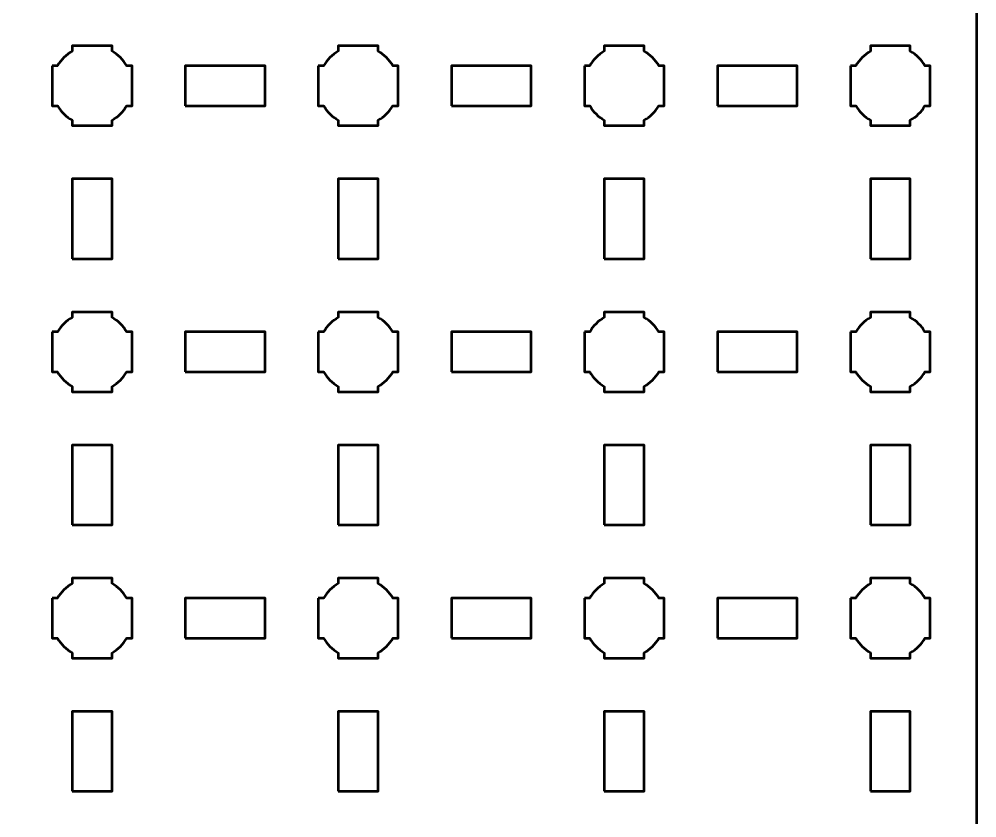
# Model space of a CAD drawing. Header units: centimetres. Extents: x -40.1 to 19.1, y -39.5 to 9.8.
# Drawn here: x 11.95 to 19.15, y -14.35 to -8.35 of the extents above; entities that cross this region are included whole.
import ezdxf

# ---------------------------------------------------------------- set-up
doc = ezdxf.new("R2010")
doc.units = ezdxf.units.CM
doc.header["$MEASUREMENT"] = 0
doc.layers.add('Layer 1', color=7, linetype='Continuous')

msp = doc.modelspace()

# ---------------------------------------------------------------- linework, layer by layer
at = {"layer": 'Layer 1', "lineweight": 53}
for points in [[(13.2, -9), (13.8, -9), (13.8, -8.7), (13.2, -8.7), (13.2, -9)], [(15.2, -9), (15.8, -9), (15.8, -8.7), (15.2, -8.7), (15.2, -9)], [(17.2, -9), (17.8, -9), (17.8, -8.7), (17.2, -8.7), (17.2, -9)], [(12.35, -10.15), (12.65, -10.15), (12.65, -9.55), (12.35, -9.55), (12.35, -10.15)], [(14.35, -10.15), (14.65, -10.15), (14.65, -9.55), (14.35, -9.55), (14.35, -10.15)], [(16.35, -10.15), (16.65, -10.15), (16.65, -9.55), (16.35, -9.55), (16.35, -10.15)], [(18.35, -10.15), (18.65, -10.15), (18.65, -9.55), (18.35, -9.55), (18.35, -10.15)], [(13.2, -11), (13.8, -11), (13.8, -10.7), (13.2, -10.7), (13.2, -11)], [(15.2, -11), (15.8, -11), (15.8, -10.7), (15.2, -10.7), (15.2, -11)], [(17.2, -11), (17.8, -11), (17.8, -10.7), (17.2, -10.7), (17.2, -11)], [(12.35, -12.15), (12.65, -12.15), (12.65, -11.55), (12.35, -11.55), (12.35, -12.15)], [(14.35, -12.15), (14.65, -12.15), (14.65, -11.55), (14.35, -11.55), (14.35, -12.15)], [(16.35, -12.15), (16.65, -12.15), (16.65, -11.55), (16.35, -11.55), (16.35, -12.15)], [(18.35, -12.15), (18.65, -12.15), (18.65, -11.55), (18.35, -11.55), (18.35, -12.15)], [(13.2, -13), (13.8, -13), (13.8, -12.7), (13.2, -12.7), (13.2, -13)], [(15.2, -13), (15.8, -13), (15.8, -12.7), (15.2, -12.7), (15.2, -13)], [(17.2, -13), (17.8, -13), (17.8, -12.7), (17.2, -12.7), (17.2, -13)], [(12.35, -14.15), (12.65, -14.15), (12.65, -13.55), (12.35, -13.55), (12.35, -14.15)], [(14.35, -14.15), (14.65, -14.15), (14.65, -13.55), (14.35, -13.55), (14.35, -14.15)], [(16.35, -14.15), (16.65, -14.15), (16.65, -13.55), (16.35, -13.55), (16.35, -14.15)], [(18.35, -14.15), (18.65, -14.15), (18.65, -13.55), (18.35, -13.55), (18.35, -14.15)]]:
    msp.add_lwpolyline(points, close=True, dxfattribs=at)
for points, knots in [([(-40.15, -39), (-40.15, -39), (-40.15, 9.3), (-40.15, 9.3), (-40.15, 9.3), (-40.15, 9.57609), (-39.92609, 9.8), (-39.65, 9.8), (-39.65, 9.8), (-39.65, 9.8), (18.65, 9.8), (18.65, 9.8), (18.65, 9.8), (18.92609, 9.8), (19.15, 9.57609), (19.15, 9.3), (19.15, 9.3), (19.15, 9.3), (19.15, -39), (19.15, -39), (19.15, -39), (19.15, -39.27609), (18.92609, -39.5), (18.65, -39.5), (18.65, -39.5), (18.65, -39.5), (-39.65, -39.5), (-39.65, -39.5), (-39.65, -39.5), (-39.92609, -39.5), (-40.15, -39.27609), (-40.15, -39)], [0, 0, 0, 0, 0.125, 0.125, 0.125, 0.125, 0.25, 0.25, 0.25, 0.25, 0.375, 0.375, 0.375, 0.375, 0.5, 0.5, 0.5, 0.5, 0.625, 0.625, 0.625, 0.625, 0.75, 0.75, 0.75, 0.75, 0.875, 0.875, 0.875, 0.875, 1, 1, 1, 1]), ([(12.2, -8.7), (12.2, -8.7), (12.24015, -8.7), (12.24015, -8.7), (12.24015, -8.7), (12.2665, -8.65447), (12.30447, -8.6165), (12.35, -8.59015), (12.35, -8.59015), (12.35, -8.59015), (12.35, -8.55), (12.35, -8.55), (12.35, -8.55), (12.35, -8.55), (12.5, -8.55), (12.5, -8.55), (12.5, -8.55), (12.5, -8.55), (12.65, -8.55), (12.65, -8.55), (12.65, -8.55), (12.65, -8.55), (12.65, -8.59015), (12.65, -8.59015), (12.65, -8.59015), (12.69553, -8.6165), (12.7335, -8.65447), (12.75985, -8.7), (12.75985, -8.7), (12.75985, -8.7), (12.8, -8.7), (12.8, -8.7), (12.8, -8.7), (12.8, -8.7), (12.8, -8.85), (12.8, -8.85), (12.8, -8.85), (12.8, -8.85), (12.8, -9), (12.8, -9), (12.8, -9), (12.8, -9), (12.75985, -9), (12.75985, -9), (12.75985, -9), (12.7335, -9.04553), (12.69553, -9.0835), (12.65, -9.10985), (12.65, -9.10985), (12.65, -9.10985), (12.65, -9.15), (12.65, -9.15), (12.65, -9.15), (12.65, -9.15), (12.5, -9.15), (12.5, -9.15), (12.5, -9.15), (12.5, -9.15), (12.35, -9.15), (12.35, -9.15), (12.35, -9.15), (12.35, -9.15), (12.35, -9.10985), (12.35, -9.10985), (12.35, -9.10985), (12.30447, -9.0835), (12.2665, -9.04553), (12.24015, -9), (12.24015, -9), (12.24015, -9), (12.2, -9), (12.2, -9), (12.2, -9), (12.2, -9), (12.2, -8.85), (12.2, -8.85), (12.2, -8.85), (12.2, -8.85), (12.2, -8.7), (12.2, -8.7)], [0, 0, 0, 0, 0.05, 0.05, 0.05, 0.05, 0.1, 0.1, 0.1, 0.1, 0.15, 0.15, 0.15, 0.15, 0.2, 0.2, 0.2, 0.2, 0.25, 0.25, 0.25, 0.25, 0.3, 0.3, 0.3, 0.3, 0.35, 0.35, 0.35, 0.35, 0.4, 0.4, 0.4, 0.4, 0.45, 0.45, 0.45, 0.45, 0.5, 0.5, 0.5, 0.5, 0.55, 0.55, 0.55, 0.55, 0.6, 0.6, 0.6, 0.6, 0.65, 0.65, 0.65, 0.65, 0.7, 0.7, 0.7, 0.7, 0.75, 0.75, 0.75, 0.75, 0.8, 0.8, 0.8, 0.8, 0.85, 0.85, 0.85, 0.85, 0.9, 0.9, 0.9, 0.9, 0.95, 0.95, 0.95, 0.95, 1, 1, 1, 1]), ([(14.2, -8.7), (14.2, -8.7), (14.24015, -8.7), (14.24015, -8.7), (14.24015, -8.7), (14.2665, -8.65447), (14.30447, -8.6165), (14.35, -8.59015), (14.35, -8.59015), (14.35, -8.59015), (14.35, -8.55), (14.35, -8.55), (14.35, -8.55), (14.35, -8.55), (14.5, -8.55), (14.5, -8.55), (14.5, -8.55), (14.5, -8.55), (14.65, -8.55), (14.65, -8.55), (14.65, -8.55), (14.65, -8.55), (14.65, -8.59015), (14.65, -8.59015), (14.65, -8.59015), (14.69553, -8.6165), (14.7335, -8.65447), (14.75985, -8.7), (14.75985, -8.7), (14.75985, -8.7), (14.8, -8.7), (14.8, -8.7), (14.8, -8.7), (14.8, -8.7), (14.8, -8.85), (14.8, -8.85), (14.8, -8.85), (14.8, -8.85), (14.8, -9), (14.8, -9), (14.8, -9), (14.8, -9), (14.75985, -9), (14.75985, -9), (14.75985, -9), (14.7335, -9.04553), (14.69553, -9.0835), (14.65, -9.10985), (14.65, -9.10985), (14.65, -9.10985), (14.65, -9.15), (14.65, -9.15), (14.65, -9.15), (14.65, -9.15), (14.5, -9.15), (14.5, -9.15), (14.5, -9.15), (14.5, -9.15), (14.35, -9.15), (14.35, -9.15), (14.35, -9.15), (14.35, -9.15), (14.35, -9.10985), (14.35, -9.10985), (14.35, -9.10985), (14.30447, -9.0835), (14.2665, -9.04553), (14.24015, -9), (14.24015, -9), (14.24015, -9), (14.2, -9), (14.2, -9), (14.2, -9), (14.2, -9), (14.2, -8.85), (14.2, -8.85), (14.2, -8.85), (14.2, -8.85), (14.2, -8.7), (14.2, -8.7)], [0, 0, 0, 0, 0.05, 0.05, 0.05, 0.05, 0.1, 0.1, 0.1, 0.1, 0.15, 0.15, 0.15, 0.15, 0.2, 0.2, 0.2, 0.2, 0.25, 0.25, 0.25, 0.25, 0.3, 0.3, 0.3, 0.3, 0.35, 0.35, 0.35, 0.35, 0.4, 0.4, 0.4, 0.4, 0.45, 0.45, 0.45, 0.45, 0.5, 0.5, 0.5, 0.5, 0.55, 0.55, 0.55, 0.55, 0.6, 0.6, 0.6, 0.6, 0.65, 0.65, 0.65, 0.65, 0.7, 0.7, 0.7, 0.7, 0.75, 0.75, 0.75, 0.75, 0.8, 0.8, 0.8, 0.8, 0.85, 0.85, 0.85, 0.85, 0.9, 0.9, 0.9, 0.9, 0.95, 0.95, 0.95, 0.95, 1, 1, 1, 1]), ([(16.2, -8.7), (16.2, -8.7), (16.24015, -8.7), (16.24015, -8.7), (16.24015, -8.7), (16.2665, -8.65447), (16.30447, -8.6165), (16.35, -8.59015), (16.35, -8.59015), (16.35, -8.59015), (16.35, -8.55), (16.35, -8.55), (16.35, -8.55), (16.35, -8.55), (16.5, -8.55), (16.5, -8.55), (16.5, -8.55), (16.5, -8.55), (16.65, -8.55), (16.65, -8.55), (16.65, -8.55), (16.65, -8.55), (16.65, -8.59015), (16.65, -8.59015), (16.65, -8.59015), (16.69553, -8.6165), (16.7335, -8.65447), (16.75985, -8.7), (16.75985, -8.7), (16.75985, -8.7), (16.8, -8.7), (16.8, -8.7), (16.8, -8.7), (16.8, -8.7), (16.8, -8.85), (16.8, -8.85), (16.8, -8.85), (16.8, -8.85), (16.8, -9), (16.8, -9), (16.8, -9), (16.8, -9), (16.75985, -9), (16.75985, -9), (16.75985, -9), (16.7335, -9.04553), (16.69553, -9.0835), (16.65, -9.10985), (16.65, -9.10985), (16.65, -9.10985), (16.65, -9.15), (16.65, -9.15), (16.65, -9.15), (16.65, -9.15), (16.5, -9.15), (16.5, -9.15), (16.5, -9.15), (16.5, -9.15), (16.35, -9.15), (16.35, -9.15), (16.35, -9.15), (16.35, -9.15), (16.35, -9.10985), (16.35, -9.10985), (16.35, -9.10985), (16.30447, -9.0835), (16.2665, -9.04553), (16.24015, -9), (16.24015, -9), (16.24015, -9), (16.2, -9), (16.2, -9), (16.2, -9), (16.2, -9), (16.2, -8.85), (16.2, -8.85), (16.2, -8.85), (16.2, -8.85), (16.2, -8.7), (16.2, -8.7)], [0, 0, 0, 0, 0.05, 0.05, 0.05, 0.05, 0.1, 0.1, 0.1, 0.1, 0.15, 0.15, 0.15, 0.15, 0.2, 0.2, 0.2, 0.2, 0.25, 0.25, 0.25, 0.25, 0.3, 0.3, 0.3, 0.3, 0.35, 0.35, 0.35, 0.35, 0.4, 0.4, 0.4, 0.4, 0.45, 0.45, 0.45, 0.45, 0.5, 0.5, 0.5, 0.5, 0.55, 0.55, 0.55, 0.55, 0.6, 0.6, 0.6, 0.6, 0.65, 0.65, 0.65, 0.65, 0.7, 0.7, 0.7, 0.7, 0.75, 0.75, 0.75, 0.75, 0.8, 0.8, 0.8, 0.8, 0.85, 0.85, 0.85, 0.85, 0.9, 0.9, 0.9, 0.9, 0.95, 0.95, 0.95, 0.95, 1, 1, 1, 1]), ([(18.2, -8.7), (18.2, -8.7), (18.24015, -8.7), (18.24015, -8.7), (18.24015, -8.7), (18.2665, -8.65447), (18.30447, -8.6165), (18.35, -8.59015), (18.35, -8.59015), (18.35, -8.59015), (18.35, -8.55), (18.35, -8.55), (18.35, -8.55), (18.35, -8.55), (18.5, -8.55), (18.5, -8.55), (18.5, -8.55), (18.5, -8.55), (18.65, -8.55), (18.65, -8.55), (18.65, -8.55), (18.65, -8.55), (18.65, -8.59015), (18.65, -8.59015), (18.65, -8.59015), (18.69553, -8.6165), (18.7335, -8.65447), (18.75985, -8.7), (18.75985, -8.7), (18.75985, -8.7), (18.8, -8.7), (18.8, -8.7), (18.8, -8.7), (18.8, -8.7), (18.8, -8.85), (18.8, -8.85), (18.8, -8.85), (18.8, -8.85), (18.8, -9), (18.8, -9), (18.8, -9), (18.8, -9), (18.75985, -9), (18.75985, -9), (18.75985, -9), (18.7335, -9.04553), (18.69553, -9.0835), (18.65, -9.10985), (18.65, -9.10985), (18.65, -9.10985), (18.65, -9.15), (18.65, -9.15), (18.65, -9.15), (18.65, -9.15), (18.5, -9.15), (18.5, -9.15), (18.5, -9.15), (18.5, -9.15), (18.35, -9.15), (18.35, -9.15), (18.35, -9.15), (18.35, -9.15), (18.35, -9.10985), (18.35, -9.10985), (18.35, -9.10985), (18.30447, -9.0835), (18.2665, -9.04553), (18.24015, -9), (18.24015, -9), (18.24015, -9), (18.2, -9), (18.2, -9), (18.2, -9), (18.2, -9), (18.2, -8.85), (18.2, -8.85), (18.2, -8.85), (18.2, -8.85), (18.2, -8.7), (18.2, -8.7)], [0, 0, 0, 0, 0.05, 0.05, 0.05, 0.05, 0.1, 0.1, 0.1, 0.1, 0.15, 0.15, 0.15, 0.15, 0.2, 0.2, 0.2, 0.2, 0.25, 0.25, 0.25, 0.25, 0.3, 0.3, 0.3, 0.3, 0.35, 0.35, 0.35, 0.35, 0.4, 0.4, 0.4, 0.4, 0.45, 0.45, 0.45, 0.45, 0.5, 0.5, 0.5, 0.5, 0.55, 0.55, 0.55, 0.55, 0.6, 0.6, 0.6, 0.6, 0.65, 0.65, 0.65, 0.65, 0.7, 0.7, 0.7, 0.7, 0.75, 0.75, 0.75, 0.75, 0.8, 0.8, 0.8, 0.8, 0.85, 0.85, 0.85, 0.85, 0.9, 0.9, 0.9, 0.9, 0.95, 0.95, 0.95, 0.95, 1, 1, 1, 1]), ([(12.2, -10.7), (12.2, -10.7), (12.24015, -10.7), (12.24015, -10.7), (12.24015, -10.7), (12.2665, -10.65447), (12.30447, -10.6165), (12.35, -10.59015), (12.35, -10.59015), (12.35, -10.59015), (12.35, -10.55), (12.35, -10.55), (12.35, -10.55), (12.35, -10.55), (12.5, -10.55), (12.5, -10.55), (12.5, -10.55), (12.5, -10.55), (12.65, -10.55), (12.65, -10.55), (12.65, -10.55), (12.65, -10.55), (12.65, -10.59015), (12.65, -10.59015), (12.65, -10.59015), (12.69553, -10.6165), (12.7335, -10.65447), (12.75985, -10.7), (12.75985, -10.7), (12.75985, -10.7), (12.8, -10.7), (12.8, -10.7), (12.8, -10.7), (12.8, -10.7), (12.8, -10.85), (12.8, -10.85), (12.8, -10.85), (12.8, -10.85), (12.8, -11), (12.8, -11), (12.8, -11), (12.8, -11), (12.75985, -11), (12.75985, -11), (12.75985, -11), (12.7335, -11.04553), (12.69553, -11.0835), (12.65, -11.10985), (12.65, -11.10985), (12.65, -11.10985), (12.65, -11.15), (12.65, -11.15), (12.65, -11.15), (12.65, -11.15), (12.5, -11.15), (12.5, -11.15), (12.5, -11.15), (12.5, -11.15), (12.35, -11.15), (12.35, -11.15), (12.35, -11.15), (12.35, -11.15), (12.35, -11.10985), (12.35, -11.10985), (12.35, -11.10985), (12.30447, -11.0835), (12.2665, -11.04553), (12.24015, -11), (12.24015, -11), (12.24015, -11), (12.2, -11), (12.2, -11), (12.2, -11), (12.2, -11), (12.2, -10.85), (12.2, -10.85), (12.2, -10.85), (12.2, -10.85), (12.2, -10.7), (12.2, -10.7)], [0, 0, 0, 0, 0.05, 0.05, 0.05, 0.05, 0.1, 0.1, 0.1, 0.1, 0.15, 0.15, 0.15, 0.15, 0.2, 0.2, 0.2, 0.2, 0.25, 0.25, 0.25, 0.25, 0.3, 0.3, 0.3, 0.3, 0.35, 0.35, 0.35, 0.35, 0.4, 0.4, 0.4, 0.4, 0.45, 0.45, 0.45, 0.45, 0.5, 0.5, 0.5, 0.5, 0.55, 0.55, 0.55, 0.55, 0.6, 0.6, 0.6, 0.6, 0.65, 0.65, 0.65, 0.65, 0.7, 0.7, 0.7, 0.7, 0.75, 0.75, 0.75, 0.75, 0.8, 0.8, 0.8, 0.8, 0.85, 0.85, 0.85, 0.85, 0.9, 0.9, 0.9, 0.9, 0.95, 0.95, 0.95, 0.95, 1, 1, 1, 1]), ([(14.2, -10.7), (14.2, -10.7), (14.24015, -10.7), (14.24015, -10.7), (14.24015, -10.7), (14.2665, -10.65447), (14.30447, -10.6165), (14.35, -10.59015), (14.35, -10.59015), (14.35, -10.59015), (14.35, -10.55), (14.35, -10.55), (14.35, -10.55), (14.35, -10.55), (14.5, -10.55), (14.5, -10.55), (14.5, -10.55), (14.5, -10.55), (14.65, -10.55), (14.65, -10.55), (14.65, -10.55), (14.65, -10.55), (14.65, -10.59015), (14.65, -10.59015), (14.65, -10.59015), (14.69553, -10.6165), (14.7335, -10.65447), (14.75985, -10.7), (14.75985, -10.7), (14.75985, -10.7), (14.8, -10.7), (14.8, -10.7), (14.8, -10.7), (14.8, -10.7), (14.8, -10.85), (14.8, -10.85), (14.8, -10.85), (14.8, -10.85), (14.8, -11), (14.8, -11), (14.8, -11), (14.8, -11), (14.75985, -11), (14.75985, -11), (14.75985, -11), (14.7335, -11.04553), (14.69553, -11.0835), (14.65, -11.10985), (14.65, -11.10985), (14.65, -11.10985), (14.65, -11.15), (14.65, -11.15), (14.65, -11.15), (14.65, -11.15), (14.5, -11.15), (14.5, -11.15), (14.5, -11.15), (14.5, -11.15), (14.35, -11.15), (14.35, -11.15), (14.35, -11.15), (14.35, -11.15), (14.35, -11.10985), (14.35, -11.10985), (14.35, -11.10985), (14.30447, -11.0835), (14.2665, -11.04553), (14.24015, -11), (14.24015, -11), (14.24015, -11), (14.2, -11), (14.2, -11), (14.2, -11), (14.2, -11), (14.2, -10.85), (14.2, -10.85), (14.2, -10.85), (14.2, -10.85), (14.2, -10.7), (14.2, -10.7)], [0, 0, 0, 0, 0.05, 0.05, 0.05, 0.05, 0.1, 0.1, 0.1, 0.1, 0.15, 0.15, 0.15, 0.15, 0.2, 0.2, 0.2, 0.2, 0.25, 0.25, 0.25, 0.25, 0.3, 0.3, 0.3, 0.3, 0.35, 0.35, 0.35, 0.35, 0.4, 0.4, 0.4, 0.4, 0.45, 0.45, 0.45, 0.45, 0.5, 0.5, 0.5, 0.5, 0.55, 0.55, 0.55, 0.55, 0.6, 0.6, 0.6, 0.6, 0.65, 0.65, 0.65, 0.65, 0.7, 0.7, 0.7, 0.7, 0.75, 0.75, 0.75, 0.75, 0.8, 0.8, 0.8, 0.8, 0.85, 0.85, 0.85, 0.85, 0.9, 0.9, 0.9, 0.9, 0.95, 0.95, 0.95, 0.95, 1, 1, 1, 1]), ([(16.2, -10.7), (16.2, -10.7), (16.24015, -10.7), (16.24015, -10.7), (16.24015, -10.7), (16.2665, -10.65447), (16.30447, -10.6165), (16.35, -10.59015), (16.35, -10.59015), (16.35, -10.59015), (16.35, -10.55), (16.35, -10.55), (16.35, -10.55), (16.35, -10.55), (16.5, -10.55), (16.5, -10.55), (16.5, -10.55), (16.5, -10.55), (16.65, -10.55), (16.65, -10.55), (16.65, -10.55), (16.65, -10.55), (16.65, -10.59015), (16.65, -10.59015), (16.65, -10.59015), (16.69553, -10.6165), (16.7335, -10.65447), (16.75985, -10.7), (16.75985, -10.7), (16.75985, -10.7), (16.8, -10.7), (16.8, -10.7), (16.8, -10.7), (16.8, -10.7), (16.8, -10.85), (16.8, -10.85), (16.8, -10.85), (16.8, -10.85), (16.8, -11), (16.8, -11), (16.8, -11), (16.8, -11), (16.75985, -11), (16.75985, -11), (16.75985, -11), (16.7335, -11.04553), (16.69553, -11.0835), (16.65, -11.10985), (16.65, -11.10985), (16.65, -11.10985), (16.65, -11.15), (16.65, -11.15), (16.65, -11.15), (16.65, -11.15), (16.5, -11.15), (16.5, -11.15), (16.5, -11.15), (16.5, -11.15), (16.35, -11.15), (16.35, -11.15), (16.35, -11.15), (16.35, -11.15), (16.35, -11.10985), (16.35, -11.10985), (16.35, -11.10985), (16.30447, -11.0835), (16.2665, -11.04553), (16.24015, -11), (16.24015, -11), (16.24015, -11), (16.2, -11), (16.2, -11), (16.2, -11), (16.2, -11), (16.2, -10.85), (16.2, -10.85), (16.2, -10.85), (16.2, -10.85), (16.2, -10.7), (16.2, -10.7)], [0, 0, 0, 0, 0.05, 0.05, 0.05, 0.05, 0.1, 0.1, 0.1, 0.1, 0.15, 0.15, 0.15, 0.15, 0.2, 0.2, 0.2, 0.2, 0.25, 0.25, 0.25, 0.25, 0.3, 0.3, 0.3, 0.3, 0.35, 0.35, 0.35, 0.35, 0.4, 0.4, 0.4, 0.4, 0.45, 0.45, 0.45, 0.45, 0.5, 0.5, 0.5, 0.5, 0.55, 0.55, 0.55, 0.55, 0.6, 0.6, 0.6, 0.6, 0.65, 0.65, 0.65, 0.65, 0.7, 0.7, 0.7, 0.7, 0.75, 0.75, 0.75, 0.75, 0.8, 0.8, 0.8, 0.8, 0.85, 0.85, 0.85, 0.85, 0.9, 0.9, 0.9, 0.9, 0.95, 0.95, 0.95, 0.95, 1, 1, 1, 1]), ([(18.2, -10.7), (18.2, -10.7), (18.24015, -10.7), (18.24015, -10.7), (18.24015, -10.7), (18.2665, -10.65447), (18.30447, -10.6165), (18.35, -10.59015), (18.35, -10.59015), (18.35, -10.59015), (18.35, -10.55), (18.35, -10.55), (18.35, -10.55), (18.35, -10.55), (18.5, -10.55), (18.5, -10.55), (18.5, -10.55), (18.5, -10.55), (18.65, -10.55), (18.65, -10.55), (18.65, -10.55), (18.65, -10.55), (18.65, -10.59015), (18.65, -10.59015), (18.65, -10.59015), (18.69553, -10.6165), (18.7335, -10.65447), (18.75985, -10.7), (18.75985, -10.7), (18.75985, -10.7), (18.8, -10.7), (18.8, -10.7), (18.8, -10.7), (18.8, -10.7), (18.8, -10.85), (18.8, -10.85), (18.8, -10.85), (18.8, -10.85), (18.8, -11), (18.8, -11), (18.8, -11), (18.8, -11), (18.75985, -11), (18.75985, -11), (18.75985, -11), (18.7335, -11.04553), (18.69553, -11.0835), (18.65, -11.10985), (18.65, -11.10985), (18.65, -11.10985), (18.65, -11.15), (18.65, -11.15), (18.65, -11.15), (18.65, -11.15), (18.5, -11.15), (18.5, -11.15), (18.5, -11.15), (18.5, -11.15), (18.35, -11.15), (18.35, -11.15), (18.35, -11.15), (18.35, -11.15), (18.35, -11.10985), (18.35, -11.10985), (18.35, -11.10985), (18.30447, -11.0835), (18.2665, -11.04553), (18.24015, -11), (18.24015, -11), (18.24015, -11), (18.2, -11), (18.2, -11), (18.2, -11), (18.2, -11), (18.2, -10.85), (18.2, -10.85), (18.2, -10.85), (18.2, -10.85), (18.2, -10.7), (18.2, -10.7)], [0, 0, 0, 0, 0.05, 0.05, 0.05, 0.05, 0.1, 0.1, 0.1, 0.1, 0.15, 0.15, 0.15, 0.15, 0.2, 0.2, 0.2, 0.2, 0.25, 0.25, 0.25, 0.25, 0.3, 0.3, 0.3, 0.3, 0.35, 0.35, 0.35, 0.35, 0.4, 0.4, 0.4, 0.4, 0.45, 0.45, 0.45, 0.45, 0.5, 0.5, 0.5, 0.5, 0.55, 0.55, 0.55, 0.55, 0.6, 0.6, 0.6, 0.6, 0.65, 0.65, 0.65, 0.65, 0.7, 0.7, 0.7, 0.7, 0.75, 0.75, 0.75, 0.75, 0.8, 0.8, 0.8, 0.8, 0.85, 0.85, 0.85, 0.85, 0.9, 0.9, 0.9, 0.9, 0.95, 0.95, 0.95, 0.95, 1, 1, 1, 1]), ([(12.2, -12.7), (12.2, -12.7), (12.24015, -12.7), (12.24015, -12.7), (12.24015, -12.7), (12.2665, -12.65447), (12.30447, -12.6165), (12.35, -12.59015), (12.35, -12.59015), (12.35, -12.59015), (12.35, -12.55), (12.35, -12.55), (12.35, -12.55), (12.35, -12.55), (12.5, -12.55), (12.5, -12.55), (12.5, -12.55), (12.5, -12.55), (12.65, -12.55), (12.65, -12.55), (12.65, -12.55), (12.65, -12.55), (12.65, -12.59015), (12.65, -12.59015), (12.65, -12.59015), (12.69553, -12.6165), (12.7335, -12.65447), (12.75985, -12.7), (12.75985, -12.7), (12.75985, -12.7), (12.8, -12.7), (12.8, -12.7), (12.8, -12.7), (12.8, -12.7), (12.8, -12.85), (12.8, -12.85), (12.8, -12.85), (12.8, -12.85), (12.8, -13), (12.8, -13), (12.8, -13), (12.8, -13), (12.75985, -13), (12.75985, -13), (12.75985, -13), (12.7335, -13.04553), (12.69553, -13.0835), (12.65, -13.10985), (12.65, -13.10985), (12.65, -13.10985), (12.65, -13.15), (12.65, -13.15), (12.65, -13.15), (12.65, -13.15), (12.5, -13.15), (12.5, -13.15), (12.5, -13.15), (12.5, -13.15), (12.35, -13.15), (12.35, -13.15), (12.35, -13.15), (12.35, -13.15), (12.35, -13.10985), (12.35, -13.10985), (12.35, -13.10985), (12.30447, -13.0835), (12.2665, -13.04553), (12.24015, -13), (12.24015, -13), (12.24015, -13), (12.2, -13), (12.2, -13), (12.2, -13), (12.2, -13), (12.2, -12.85), (12.2, -12.85), (12.2, -12.85), (12.2, -12.85), (12.2, -12.7), (12.2, -12.7)], [0, 0, 0, 0, 0.05, 0.05, 0.05, 0.05, 0.1, 0.1, 0.1, 0.1, 0.15, 0.15, 0.15, 0.15, 0.2, 0.2, 0.2, 0.2, 0.25, 0.25, 0.25, 0.25, 0.3, 0.3, 0.3, 0.3, 0.35, 0.35, 0.35, 0.35, 0.4, 0.4, 0.4, 0.4, 0.45, 0.45, 0.45, 0.45, 0.5, 0.5, 0.5, 0.5, 0.55, 0.55, 0.55, 0.55, 0.6, 0.6, 0.6, 0.6, 0.65, 0.65, 0.65, 0.65, 0.7, 0.7, 0.7, 0.7, 0.75, 0.75, 0.75, 0.75, 0.8, 0.8, 0.8, 0.8, 0.85, 0.85, 0.85, 0.85, 0.9, 0.9, 0.9, 0.9, 0.95, 0.95, 0.95, 0.95, 1, 1, 1, 1]), ([(14.2, -12.7), (14.2, -12.7), (14.24015, -12.7), (14.24015, -12.7), (14.24015, -12.7), (14.2665, -12.65447), (14.30447, -12.6165), (14.35, -12.59015), (14.35, -12.59015), (14.35, -12.59015), (14.35, -12.55), (14.35, -12.55), (14.35, -12.55), (14.35, -12.55), (14.5, -12.55), (14.5, -12.55), (14.5, -12.55), (14.5, -12.55), (14.65, -12.55), (14.65, -12.55), (14.65, -12.55), (14.65, -12.55), (14.65, -12.59015), (14.65, -12.59015), (14.65, -12.59015), (14.69553, -12.6165), (14.7335, -12.65447), (14.75985, -12.7), (14.75985, -12.7), (14.75985, -12.7), (14.8, -12.7), (14.8, -12.7), (14.8, -12.7), (14.8, -12.7), (14.8, -12.85), (14.8, -12.85), (14.8, -12.85), (14.8, -12.85), (14.8, -13), (14.8, -13), (14.8, -13), (14.8, -13), (14.75985, -13), (14.75985, -13), (14.75985, -13), (14.7335, -13.04553), (14.69553, -13.0835), (14.65, -13.10985), (14.65, -13.10985), (14.65, -13.10985), (14.65, -13.15), (14.65, -13.15), (14.65, -13.15), (14.65, -13.15), (14.5, -13.15), (14.5, -13.15), (14.5, -13.15), (14.5, -13.15), (14.35, -13.15), (14.35, -13.15), (14.35, -13.15), (14.35, -13.15), (14.35, -13.10985), (14.35, -13.10985), (14.35, -13.10985), (14.30447, -13.0835), (14.2665, -13.04553), (14.24015, -13), (14.24015, -13), (14.24015, -13), (14.2, -13), (14.2, -13), (14.2, -13), (14.2, -13), (14.2, -12.85), (14.2, -12.85), (14.2, -12.85), (14.2, -12.85), (14.2, -12.7), (14.2, -12.7)], [0, 0, 0, 0, 0.05, 0.05, 0.05, 0.05, 0.1, 0.1, 0.1, 0.1, 0.15, 0.15, 0.15, 0.15, 0.2, 0.2, 0.2, 0.2, 0.25, 0.25, 0.25, 0.25, 0.3, 0.3, 0.3, 0.3, 0.35, 0.35, 0.35, 0.35, 0.4, 0.4, 0.4, 0.4, 0.45, 0.45, 0.45, 0.45, 0.5, 0.5, 0.5, 0.5, 0.55, 0.55, 0.55, 0.55, 0.6, 0.6, 0.6, 0.6, 0.65, 0.65, 0.65, 0.65, 0.7, 0.7, 0.7, 0.7, 0.75, 0.75, 0.75, 0.75, 0.8, 0.8, 0.8, 0.8, 0.85, 0.85, 0.85, 0.85, 0.9, 0.9, 0.9, 0.9, 0.95, 0.95, 0.95, 0.95, 1, 1, 1, 1]), ([(16.2, -12.7), (16.2, -12.7), (16.24015, -12.7), (16.24015, -12.7), (16.24015, -12.7), (16.2665, -12.65447), (16.30447, -12.6165), (16.35, -12.59015), (16.35, -12.59015), (16.35, -12.59015), (16.35, -12.55), (16.35, -12.55), (16.35, -12.55), (16.35, -12.55), (16.5, -12.55), (16.5, -12.55), (16.5, -12.55), (16.5, -12.55), (16.65, -12.55), (16.65, -12.55), (16.65, -12.55), (16.65, -12.55), (16.65, -12.59015), (16.65, -12.59015), (16.65, -12.59015), (16.69553, -12.6165), (16.7335, -12.65447), (16.75985, -12.7), (16.75985, -12.7), (16.75985, -12.7), (16.8, -12.7), (16.8, -12.7), (16.8, -12.7), (16.8, -12.7), (16.8, -12.85), (16.8, -12.85), (16.8, -12.85), (16.8, -12.85), (16.8, -13), (16.8, -13), (16.8, -13), (16.8, -13), (16.75985, -13), (16.75985, -13), (16.75985, -13), (16.7335, -13.04553), (16.69553, -13.0835), (16.65, -13.10985), (16.65, -13.10985), (16.65, -13.10985), (16.65, -13.15), (16.65, -13.15), (16.65, -13.15), (16.65, -13.15), (16.5, -13.15), (16.5, -13.15), (16.5, -13.15), (16.5, -13.15), (16.35, -13.15), (16.35, -13.15), (16.35, -13.15), (16.35, -13.15), (16.35, -13.10985), (16.35, -13.10985), (16.35, -13.10985), (16.30447, -13.0835), (16.2665, -13.04553), (16.24015, -13), (16.24015, -13), (16.24015, -13), (16.2, -13), (16.2, -13), (16.2, -13), (16.2, -13), (16.2, -12.85), (16.2, -12.85), (16.2, -12.85), (16.2, -12.85), (16.2, -12.7), (16.2, -12.7)], [0, 0, 0, 0, 0.05, 0.05, 0.05, 0.05, 0.1, 0.1, 0.1, 0.1, 0.15, 0.15, 0.15, 0.15, 0.2, 0.2, 0.2, 0.2, 0.25, 0.25, 0.25, 0.25, 0.3, 0.3, 0.3, 0.3, 0.35, 0.35, 0.35, 0.35, 0.4, 0.4, 0.4, 0.4, 0.45, 0.45, 0.45, 0.45, 0.5, 0.5, 0.5, 0.5, 0.55, 0.55, 0.55, 0.55, 0.6, 0.6, 0.6, 0.6, 0.65, 0.65, 0.65, 0.65, 0.7, 0.7, 0.7, 0.7, 0.75, 0.75, 0.75, 0.75, 0.8, 0.8, 0.8, 0.8, 0.85, 0.85, 0.85, 0.85, 0.9, 0.9, 0.9, 0.9, 0.95, 0.95, 0.95, 0.95, 1, 1, 1, 1]), ([(18.2, -12.7), (18.2, -12.7), (18.24015, -12.7), (18.24015, -12.7), (18.24015, -12.7), (18.2665, -12.65447), (18.30447, -12.6165), (18.35, -12.59015), (18.35, -12.59015), (18.35, -12.59015), (18.35, -12.55), (18.35, -12.55), (18.35, -12.55), (18.35, -12.55), (18.5, -12.55), (18.5, -12.55), (18.5, -12.55), (18.5, -12.55), (18.65, -12.55), (18.65, -12.55), (18.65, -12.55), (18.65, -12.55), (18.65, -12.59015), (18.65, -12.59015), (18.65, -12.59015), (18.69553, -12.6165), (18.7335, -12.65447), (18.75985, -12.7), (18.75985, -12.7), (18.75985, -12.7), (18.8, -12.7), (18.8, -12.7), (18.8, -12.7), (18.8, -12.7), (18.8, -12.85), (18.8, -12.85), (18.8, -12.85), (18.8, -12.85), (18.8, -13), (18.8, -13), (18.8, -13), (18.8, -13), (18.75985, -13), (18.75985, -13), (18.75985, -13), (18.7335, -13.04553), (18.69553, -13.0835), (18.65, -13.10985), (18.65, -13.10985), (18.65, -13.10985), (18.65, -13.15), (18.65, -13.15), (18.65, -13.15), (18.65, -13.15), (18.5, -13.15), (18.5, -13.15), (18.5, -13.15), (18.5, -13.15), (18.35, -13.15), (18.35, -13.15), (18.35, -13.15), (18.35, -13.15), (18.35, -13.10985), (18.35, -13.10985), (18.35, -13.10985), (18.30447, -13.0835), (18.2665, -13.04553), (18.24015, -13), (18.24015, -13), (18.24015, -13), (18.2, -13), (18.2, -13), (18.2, -13), (18.2, -13), (18.2, -12.85), (18.2, -12.85), (18.2, -12.85), (18.2, -12.85), (18.2, -12.7), (18.2, -12.7)], [0, 0, 0, 0, 0.05, 0.05, 0.05, 0.05, 0.1, 0.1, 0.1, 0.1, 0.15, 0.15, 0.15, 0.15, 0.2, 0.2, 0.2, 0.2, 0.25, 0.25, 0.25, 0.25, 0.3, 0.3, 0.3, 0.3, 0.35, 0.35, 0.35, 0.35, 0.4, 0.4, 0.4, 0.4, 0.45, 0.45, 0.45, 0.45, 0.5, 0.5, 0.5, 0.5, 0.55, 0.55, 0.55, 0.55, 0.6, 0.6, 0.6, 0.6, 0.65, 0.65, 0.65, 0.65, 0.7, 0.7, 0.7, 0.7, 0.75, 0.75, 0.75, 0.75, 0.8, 0.8, 0.8, 0.8, 0.85, 0.85, 0.85, 0.85, 0.9, 0.9, 0.9, 0.9, 0.95, 0.95, 0.95, 0.95, 1, 1, 1, 1])]:
    msp.add_open_spline(points, degree=3, knots=knots, dxfattribs=at)

doc.saveas('drawing.dxf')
